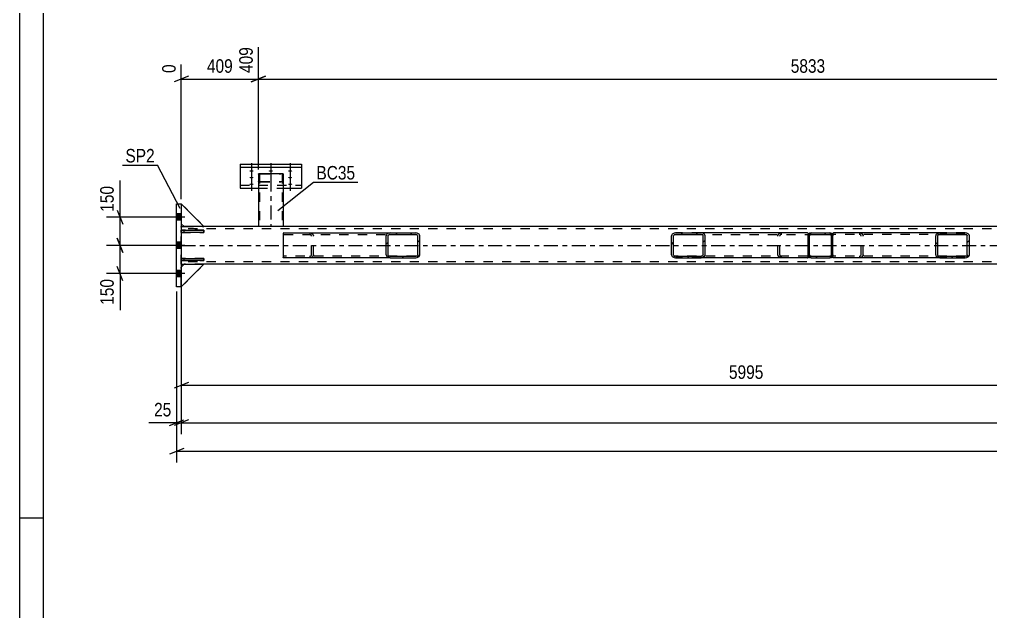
# Model space of a CAD drawing. Header units: millimetres. Extents: x -74 to 767, y -422 to 172.
# Drawn here: x -74.4 to 131.8, y -292.6 to -167 of the extents above; entities that cross this region are included whole.
import ezdxf

# ---------------------------------------------------------------- set-up
doc = ezdxf.new("R2010")
doc.units = ezdxf.units.MM
doc.linetypes.add('DXK_LINE_DOT2', pattern=[3.9198, 1.9599, -1.9599])
doc.linetypes.add('DXK_LINE_DOT3', pattern=[5.9187, 2.979, -0.9799, 0.9799, -0.9799])
doc.styles.add('Arial Narrow', font='ARIALN.TTF', dxfattribs={"height": 0.2})

# ---------------------------------------------------------------- blocks, each defined once
blk = doc.blocks.new('Unknown-389632863-1162')
at = {"color": 5, "linetype": 'Continuous'}
for p, q in [((-74.36, 172.22), (-74.36, -421.78)), ((-69.36, 167.22), (-69.36, -416.78)), ((-69.36, -272.78), (-74.36, -272.78))]:
    blk.add_line(p, q, dxfattribs=at)
blk = doc.blocks.new('Part-389632863-19065 - 19064')
at = {"linetype": 'Continuous'}
h = blk.add_hatch(dxfattribs=at)
h.set_pattern_fill('', scale=0.7, style=0, pattern_type=0)
h.set_pattern_definition([(45, (10.0791, -217.4973), (-1.57154, 1.57154), [])])
h.paths.add_polyline_path([(9.75, -217.55), (10.08, -217.5), (10.36, -217.36), (10.55, -217.15), (10.61, -216.91), (10.61, -212.91), (10.55, -212.66), (10.36, -212.45), (10.08, -212.31), (9.75, -212.27), (4.33, -212.27), (4, -212.31), (3.71, -212.45), (3.53, -212.66), (3.46, -212.91), (3.46, -216.91), (3.53, -217.15), (3.71, -217.36), (4, -217.5), (4.33, -217.55)])
h.paths.add_polyline_path([(4.16, -217.2), (4.02, -217.13), (3.93, -217.03), (3.89, -216.91), (3.89, -212.91), (3.93, -212.78), (4.02, -212.68), (4.16, -212.61), (4.33, -212.59), (9.75, -212.59), (9.91, -212.61), (10.05, -212.68), (10.15, -212.78), (10.18, -212.91), (10.18, -216.91), (10.15, -217.03), (10.05, -217.13), (9.91, -217.2), (9.75, -217.23), (4.33, -217.23)])
at = {"color": 2, "linetype": 'Continuous'}
for p, q in [((-18.22, -212.27), (-18.36, -212.29)), ((-18.36, -212.29), (-18.36, -217.5)), ((-18.22, -212.27), (4.33, -212.27)), ((4.33, -212.27), (4, -212.31)), ((4.33, -212.27), (9.75, -212.27)), ((10.08, -212.31), (9.75, -212.27)), ((3.53, -212.66), (3.46, -212.91)), ((3.46, -216.91), (3.46, -212.91)), ((3.89, -212.91), (3.93, -212.78)), ((3.89, -216.91), (3.89, -212.91)), ((4.16, -212.61), (4.33, -212.59)), ((4.33, -212.59), (9.75, -212.59)), ((9.75, -212.59), (9.91, -212.61)), ((10.15, -212.78), (10.18, -212.91)), ((10.18, -216.91), (10.18, -212.91)), ((10.61, -212.91), (10.55, -212.66)), ((10.61, -216.91), (10.61, -212.91)), ((-18.36, -217.53), (-18.36, -217.5)), ((-18.22, -217.55), (-18.36, -217.53)), ((4.33, -217.55), (-18.22, -217.55)), ((3.46, -216.91), (3.53, -217.15)), ((3.93, -217.03), (3.89, -216.91)), ((4, -217.5), (4.33, -217.55)), ((4.33, -217.23), (4.16, -217.2)), ((4.33, -217.23), (9.75, -217.23)), ((4.33, -217.55), (9.75, -217.55)), ((9.91, -217.2), (9.75, -217.23)), ((9.75, -217.55), (10.08, -217.5)), ((10.18, -216.91), (10.15, -217.03)), ((10.55, -217.15), (10.61, -216.91))]:
    blk.add_line(p, q, dxfattribs=at)
at = {"color": 7, "linetype": 'DXK_LINE_DOT2'}
for p, q in [((-12.8, -212.27), (-12.47, -212.31)), ((4.33, -212.27), (9.75, -212.27)), ((-18.36, -212.61), (-18.22, -212.59)), ((-18.22, -212.59), (9.75, -212.59)), ((-12.64, -212.61), (-12.8, -212.59)), ((-12.37, -212.91), (-12.4, -212.78)), ((-12.37, -216.91), (-12.37, -212.91)), ((-12, -212.66), (-11.94, -212.91)), ((-11.94, -216.91), (-11.94, -212.91)), ((-18.22, -217.23), (-18.36, -217.21)), ((9.75, -217.23), (-18.22, -217.23)), ((-12.8, -217.23), (-12.64, -217.2)), ((-12.47, -217.5), (-12.8, -217.55)), ((-12.4, -217.03), (-12.37, -216.91)), ((-11.94, -216.91), (-12, -217.15)), ((4.33, -217.55), (9.75, -217.55))]:
    blk.add_line(p, q, dxfattribs=at)
for centre, radius, start, end in [((-12.67, -213.08), 0.792, 31.978, 75.1661), ((-12.74, -212.99), 0.396, 31.978, 75.1661), ((-12.74, -216.82), 0.396, 284.8339, 328.022), ((-12.67, -216.73), 0.792, 284.8339, 328.022)]:
    blk.add_arc(centre, radius, start, end, dxfattribs=at)
at = {"color": 2, "linetype": 'Continuous'}
for centre, radius, start, end in [((4.2, -213.08), 0.792, 104.8339, 148.022), ((9.88, -213.08), 0.792, 31.978, 75.1661), ((4.26, -212.99), 0.396, 104.8339, 148.022), ((9.81, -212.99), 0.396, 31.978, 75.1661), ((4.2, -216.73), 0.792, 211.978, 255.1661), ((4.26, -216.82), 0.396, 211.978, 255.1661), ((9.81, -216.82), 0.396, 284.8339, 328.022), ((9.88, -216.73), 0.792, 284.8339, 328.022)]:
    blk.add_arc(centre, radius, start, end, dxfattribs=at)
blk = doc.blocks.new('Part-389632863-19074 - 19064')
at = {"linetype": 'Continuous'}
h = blk.add_hatch(dxfattribs=at)
h.set_pattern_fill('', scale=0.7, style=0, pattern_type=0)
h.set_pattern_definition([(45, (97.9124, -217.4973), (-1.57154, 1.57154), [])])
h.paths.add_polyline_path([(97.67, -217.55), (97.91, -217.5), (98.12, -217.36), (98.26, -217.15), (98.31, -216.91), (98.31, -212.91), (98.26, -212.66), (98.12, -212.45), (97.91, -212.31), (97.67, -212.27), (93.67, -212.27), (93.42, -212.31), (93.21, -212.45), (93.08, -212.66), (93.03, -212.91), (93.03, -216.91), (93.08, -217.15), (93.21, -217.36), (93.42, -217.5), (93.67, -217.55)])
h.paths.add_polyline_path([(93.55, -217.2), (93.44, -217.13), (93.37, -217.03), (93.35, -216.91), (93.35, -212.91), (93.37, -212.78), (93.44, -212.68), (93.55, -212.61), (93.67, -212.59), (97.67, -212.59), (97.79, -212.61), (97.89, -212.68), (97.96, -212.78), (97.99, -212.91), (97.99, -216.91), (97.96, -217.03), (97.89, -217.13), (97.79, -217.2), (97.67, -217.23), (93.67, -217.23)])
at = {"color": 7, "linetype": 'DXK_LINE_DOT2'}
for p, q in [((93.42, -212.31), (93.67, -212.27)), ((93.67, -212.27), (97.67, -212.27)), ((97.67, -212.27), (97.91, -212.31)), ((93.03, -212.91), (93.08, -212.66)), ((93.03, -216.91), (93.03, -212.91)), ((93.37, -212.78), (93.35, -212.91)), ((93.35, -216.91), (93.35, -212.91)), ((93.67, -212.59), (93.55, -212.61)), ((93.67, -212.59), (97.67, -212.59)), ((97.79, -212.61), (97.67, -212.59)), ((97.99, -212.91), (97.96, -212.78)), ((97.99, -216.91), (97.99, -212.91)), ((98.26, -212.66), (98.31, -212.91)), ((98.31, -216.91), (98.31, -212.91)), ((93.08, -217.15), (93.03, -216.91)), ((93.35, -216.91), (93.37, -217.03)), ((93.67, -217.55), (93.42, -217.5)), ((93.55, -217.2), (93.67, -217.23)), ((93.67, -217.23), (97.67, -217.23)), ((93.67, -217.55), (97.67, -217.55)), ((97.67, -217.23), (97.79, -217.2)), ((97.91, -217.5), (97.67, -217.55)), ((97.96, -217.03), (97.99, -216.91)), ((98.31, -216.91), (98.26, -217.15))]:
    blk.add_line(p, q, dxfattribs=at)
at = {"color": 2, "linetype": 'Continuous'}
for p, q in [((93.67, -212.27), (93.42, -212.31)), ((93.67, -212.27), (97.67, -212.27)), ((97.91, -212.31), (97.67, -212.27)), ((93.08, -212.66), (93.03, -212.91)), ((93.03, -216.91), (93.03, -212.91)), ((93.35, -212.91), (93.37, -212.78)), ((93.35, -216.91), (93.35, -212.91)), ((93.55, -212.61), (93.67, -212.59)), ((93.67, -212.59), (97.67, -212.59)), ((97.67, -212.59), (97.79, -212.61)), ((97.96, -212.78), (97.99, -212.91)), ((97.99, -216.91), (97.99, -212.91)), ((98.31, -212.91), (98.26, -212.66)), ((98.31, -216.91), (98.31, -212.91)), ((93.03, -216.91), (93.08, -217.15)), ((93.37, -217.03), (93.35, -216.91)), ((93.42, -217.5), (93.67, -217.55)), ((93.67, -217.23), (93.55, -217.2)), ((93.67, -217.23), (97.67, -217.23)), ((93.67, -217.55), (97.67, -217.55)), ((97.79, -217.2), (97.67, -217.23)), ((97.67, -217.55), (97.91, -217.5)), ((97.99, -216.91), (97.96, -217.03)), ((98.26, -217.15), (98.31, -216.91))]:
    blk.add_line(p, q, dxfattribs=at)
at = {"color": 7, "linetype": 'DXK_LINE_DOT2'}
for centre, radius, start, end in [((93.67, -212.91), 0.64, 112.5, 157.5), ((97.67, -212.91), 0.64, 22.5, 67.5), ((93.67, -212.91), 0.32, 112.5, 157.5), ((97.67, -212.91), 0.32, 22.5, 67.5), ((93.67, -216.91), 0.64, 202.5, 247.5), ((93.67, -216.91), 0.32, 202.5, 247.5), ((97.67, -216.91), 0.32, 292.5, 337.5), ((97.67, -216.91), 0.64, 292.5, 337.5)]:
    blk.add_arc(centre, radius, start, end, dxfattribs=at)
at = {"color": 2, "linetype": 'Continuous'}
for centre, radius, start, end in [((93.67, -212.91), 0.64, 112.5, 157.5), ((97.67, -212.91), 0.64, 22.5, 67.5), ((93.67, -212.91), 0.32, 112.5, 157.5), ((97.67, -212.91), 0.32, 22.5, 67.5), ((93.67, -216.91), 0.64, 202.5, 247.5), ((93.67, -216.91), 0.32, 202.5, 247.5), ((97.67, -216.91), 0.32, 292.5, 337.5), ((97.67, -216.91), 0.64, 292.5, 337.5)]:
    blk.add_arc(centre, radius, start, end, dxfattribs=at)
blk = doc.blocks.new('Part-389632863-19066 - 19064')
at = {"linetype": 'Continuous'}
h = blk.add_hatch(dxfattribs=at)
h.set_pattern_fill('', scale=0.7, style=0, pattern_type=0)
h.set_pattern_definition([(45, (126.7458, -217.4973), (-1.57154, 1.57154), [])])
h.paths.add_polyline_path([(126.41, -217.55), (126.75, -217.5), (127.03, -217.36), (127.22, -217.15), (127.28, -216.91), (127.28, -212.91), (127.22, -212.66), (127.03, -212.45), (126.75, -212.31), (126.41, -212.27), (120.99, -212.27), (120.66, -212.31), (120.38, -212.45), (120.19, -212.66), (120.13, -212.91), (120.13, -216.91), (120.19, -217.15), (120.38, -217.36), (120.66, -217.5), (120.99, -217.55)])
h.paths.add_polyline_path([(120.83, -217.2), (120.69, -217.13), (120.59, -217.03), (120.56, -216.91), (120.56, -212.91), (120.59, -212.78), (120.69, -212.68), (120.83, -212.61), (120.99, -212.59), (126.41, -212.59), (126.58, -212.61), (126.72, -212.68), (126.81, -212.78), (126.85, -212.91), (126.85, -216.91), (126.81, -217.03), (126.72, -217.13), (126.58, -217.2), (126.41, -217.23), (120.99, -217.23)])
at = {"color": 2, "linetype": 'Continuous'}
for p, q in [((98.31, -212.29), (98.44, -212.27)), ((98.31, -212.29), (98.31, -212.91)), ((120.99, -212.27), (98.44, -212.27)), ((120.99, -212.27), (120.66, -212.31)), ((120.99, -212.27), (126.41, -212.27)), ((126.75, -212.31), (126.41, -212.27)), ((120.19, -212.66), (120.13, -212.91)), ((120.13, -216.91), (120.13, -212.91)), ((120.56, -212.91), (120.59, -212.78)), ((120.56, -216.91), (120.56, -212.91)), ((120.83, -212.61), (120.99, -212.59)), ((120.99, -212.59), (126.41, -212.59)), ((126.41, -212.59), (126.58, -212.61)), ((126.81, -212.78), (126.85, -212.91)), ((126.85, -216.91), (126.85, -212.91)), ((127.28, -212.91), (127.22, -212.66)), ((127.28, -216.91), (127.28, -212.91)), ((98.31, -217.5), (98.31, -216.91)), ((98.31, -217.53), (98.31, -217.5)), ((98.44, -217.55), (98.31, -217.53)), ((120.99, -217.55), (98.44, -217.55)), ((120.13, -216.91), (120.19, -217.15)), ((120.59, -217.03), (120.56, -216.91)), ((120.66, -217.5), (120.99, -217.55)), ((120.99, -217.23), (120.83, -217.2)), ((120.99, -217.23), (126.41, -217.23)), ((120.99, -217.55), (126.41, -217.55)), ((126.58, -217.2), (126.41, -217.23)), ((126.41, -217.55), (126.75, -217.5)), ((126.85, -216.91), (126.81, -217.03)), ((127.22, -217.15), (127.28, -216.91))]:
    blk.add_line(p, q, dxfattribs=at)
at = {"color": 7, "linetype": 'DXK_LINE_DOT2'}
for p, q in [((98.31, -212.61), (98.31, -212.29)), ((103.86, -212.27), (104.2, -212.31)), ((126.41, -212.27), (120.99, -212.27)), ((98.44, -212.59), (98.31, -212.61)), ((98.31, -217.36), (98.31, -212.91)), ((126.41, -212.59), (98.44, -212.59)), ((104.03, -212.61), (103.86, -212.59)), ((104.3, -212.91), (104.26, -212.78)), ((104.3, -216.91), (104.3, -212.91)), ((104.66, -212.66), (104.73, -212.91)), ((104.73, -216.91), (104.73, -212.91)), ((98.44, -217.23), (98.31, -217.21)), ((126.41, -217.23), (98.44, -217.23)), ((103.86, -217.23), (104.03, -217.2)), ((104.2, -217.5), (103.86, -217.55)), ((104.26, -217.03), (104.3, -216.91)), ((104.73, -216.91), (104.66, -217.15)), ((126.41, -217.55), (120.99, -217.55))]:
    blk.add_line(p, q, dxfattribs=at)
for centre, radius, start, end in [((103.99, -213.08), 0.792, 31.9779, 75.1661), ((103.93, -212.99), 0.396, 31.9779, 75.1661), ((103.93, -216.82), 0.396, 284.8339, 328.0221), ((103.99, -216.73), 0.792, 284.8339, 328.0221)]:
    blk.add_arc(centre, radius, start, end, dxfattribs=at)
at = {"color": 2, "linetype": 'Continuous'}
for centre, radius, start, end in [((120.87, -213.08), 0.792, 104.8339, 148.0221), ((126.54, -213.08), 0.792, 31.9779, 75.1661), ((120.93, -212.99), 0.396, 104.8339, 148.0221), ((126.48, -212.99), 0.396, 31.9779, 75.1661), ((120.87, -216.73), 0.792, 211.9779, 255.1661), ((120.93, -216.82), 0.396, 211.9779, 255.1661), ((126.48, -216.82), 0.396, 284.8339, 328.0221), ((126.54, -216.73), 0.792, 284.8339, 328.0221)]:
    blk.add_arc(centre, radius, start, end, dxfattribs=at)
blk = doc.blocks.new('Part-389632863-19084 - 19064')
at = {"linetype": 'Continuous'}
h = blk.add_hatch(dxfattribs=at)
h.set_pattern_fill('', scale=0.7, style=0, pattern_type=0)
h.set_pattern_definition([(45, (70.6726, -217.4973), (-1.57154, 1.57154), [])])
h.paths.add_polyline_path([(70.34, -217.55), (70.67, -217.5), (70.95, -217.36), (71.14, -217.15), (71.21, -216.91), (71.21, -212.91), (71.14, -212.66), (70.95, -212.45), (70.67, -212.31), (70.34, -212.27), (64.92, -212.27), (64.59, -212.31), (64.31, -212.45), (64.12, -212.66), (64.05, -212.91), (64.05, -216.91), (64.12, -217.15), (64.31, -217.36), (64.59, -217.5), (64.92, -217.55)])
h.paths.add_polyline_path([(64.75, -217.2), (64.61, -217.13), (64.52, -217.03), (64.49, -216.91), (64.49, -212.91), (64.52, -212.78), (64.61, -212.68), (64.75, -212.61), (64.92, -212.59), (70.34, -212.59), (70.51, -212.61), (70.65, -212.68), (70.74, -212.78), (70.77, -212.91), (70.77, -216.91), (70.74, -217.03), (70.65, -217.13), (70.51, -217.2), (70.34, -217.23), (64.92, -217.23)])
at = {"color": 2, "linetype": 'Continuous'}
for p, q in [((64.92, -212.27), (64.59, -212.31)), ((64.92, -212.27), (70.34, -212.27)), ((92.89, -212.27), (70.34, -212.27)), ((70.67, -212.31), (70.34, -212.27)), ((92.89, -212.27), (93.03, -212.29)), ((93.03, -212.29), (93.03, -212.31)), ((93.03, -212.31), (93.03, -212.45)), ((64.12, -212.66), (64.05, -212.91)), ((64.05, -216.91), (64.05, -212.91)), ((64.49, -212.91), (64.52, -212.78)), ((64.49, -216.91), (64.49, -212.91)), ((64.75, -212.61), (64.92, -212.59)), ((64.92, -212.59), (70.34, -212.59)), ((70.34, -212.59), (70.51, -212.61)), ((70.74, -212.78), (70.77, -212.91)), ((70.77, -216.91), (70.77, -212.91)), ((71.21, -212.91), (71.14, -212.66)), ((71.21, -216.91), (71.21, -212.91)), ((93.03, -212.45), (93.03, -212.91)), ((64.05, -216.91), (64.12, -217.15)), ((64.52, -217.03), (64.49, -216.91)), ((64.59, -217.5), (64.92, -217.55)), ((64.92, -217.23), (64.75, -217.2)), ((64.92, -217.23), (70.34, -217.23)), ((64.92, -217.55), (70.34, -217.55)), ((70.51, -217.2), (70.34, -217.23)), ((70.34, -217.55), (70.67, -217.5)), ((92.89, -217.55), (70.34, -217.55)), ((70.77, -216.91), (70.74, -217.03)), ((71.14, -217.15), (71.21, -216.91)), ((92.89, -217.55), (93.03, -217.53)), ((93.03, -217.53), (93.03, -216.91))]:
    blk.add_line(p, q, dxfattribs=at)
at = {"color": 7, "linetype": 'DXK_LINE_DOT2'}
for p, q in [((70.34, -212.27), (64.92, -212.27)), ((87.14, -212.31), (87.47, -212.27)), ((93.03, -212.29), (93.03, -212.29)), ((64.92, -212.59), (92.89, -212.59)), ((86.6, -212.91), (86.67, -212.66)), ((86.6, -216.91), (86.6, -212.91)), ((87.07, -212.78), (87.04, -212.91)), ((87.04, -216.91), (87.04, -212.91)), ((87.47, -212.59), (87.31, -212.61)), ((92.89, -212.59), (93.03, -212.61)), ((93.03, -212.45), (93.03, -212.61)), ((93.03, -216.91), (93.03, -212.66)), ((92.89, -217.23), (64.92, -217.23)), ((70.34, -217.55), (64.92, -217.55)), ((86.67, -217.15), (86.6, -216.91)), ((87.04, -216.91), (87.07, -217.03)), ((87.47, -217.55), (87.14, -217.5)), ((87.31, -217.2), (87.47, -217.23)), ((92.89, -217.23), (93.03, -217.21))]:
    blk.add_line(p, q, dxfattribs=at)
at = {"color": 2, "linetype": 'Continuous'}
for centre, radius, start, end in [((64.79, -213.08), 0.792, 104.8339, 148.022), ((70.47, -213.08), 0.792, 31.978, 75.1661), ((64.86, -212.99), 0.396, 104.8339, 148.022), ((70.41, -212.99), 0.396, 31.978, 75.1661), ((64.79, -216.73), 0.792, 211.978, 255.1661), ((64.86, -216.82), 0.396, 211.978, 255.1661), ((70.41, -216.82), 0.396, 284.8339, 328.022), ((70.47, -216.73), 0.792, 284.8339, 328.022)]:
    blk.add_arc(centre, radius, start, end, dxfattribs=at)
at = {"color": 7, "linetype": 'DXK_LINE_DOT2'}
for centre, radius, start, end in [((87.34, -213.08), 0.792, 104.8339, 148.022), ((87.41, -212.99), 0.396, 104.8339, 148.022), ((87.34, -216.73), 0.792, 211.978, 255.1661), ((87.41, -216.82), 0.396, 211.978, 255.1661)]:
    blk.add_arc(centre, radius, start, end, dxfattribs=at)
blk = doc.blocks.new('Part-389632863-19151 - 19064')
at = {"color": 2, "linetype": 'Continuous'}
for p, q in [((-40, -210.91), (-39.4, -210.91)), ((570.97, -210.91), (-35.2, -210.91)), ((-40, -218.91), (-39.4, -218.91)), ((210.33, -218.91), (-35.2, -218.91))]:
    blk.add_line(p, q, dxfattribs=at)
at = {"color": 7, "linetype": 'DXK_LINE_DOT2'}
for p, q in [((-40, -218.91), (-40, -210.91)), ((570.97, -211.39), (-40, -211.39)), ((-35.2, -210.91), (-39.4, -210.91)), ((570.97, -218.43), (-40, -218.43)), ((-35.2, -218.91), (-39.4, -218.91))]:
    blk.add_line(p, q, dxfattribs=at)
at = {"color": 7, "linetype": 'DXK_LINE_DOT3'}
blk.add_line((-40, -214.91), (570.97, -214.91), dxfattribs=at)
blk = doc.blocks.new('Part-389632863-19091 - 19064')
at = {"color": 2, "linetype": 'Continuous'}
for p, q in [((-41, -223.71), (-41, -206.11)), ((-41, -206.11), (-40, -206.11)), ((-40, -206.11), (-40, -223.71)), ((-40, -223.71), (-41, -223.71))]:
    blk.add_line(p, q, dxfattribs=at)
blk = doc.blocks.new('Part-389632863-19103 - 19064')
at = {"color": 7, "linetype": 'DXK_LINE_DOT2'}
for p, q in [((-35.2, -211.67), (-40, -211.67)), ((-40, -211.67), (-40, -212.15)), ((-40, -212.15), (-35.2, -212.15)), ((-39.4, -212.15), (-39.4, -211.67)), ((-35.2, -212.15), (-35.2, -211.67))]:
    blk.add_line(p, q, dxfattribs=at)
blk = doc.blocks.new('Part-389632863-19104 - 19064')
at = {"color": 7, "linetype": 'DXK_LINE_DOT2'}
for p, q in [((-35.2, -217.67), (-40, -217.67)), ((-40, -217.67), (-40, -218.15)), ((-40, -218.15), (-35.2, -218.15)), ((-39.4, -218.15), (-39.4, -217.67)), ((-35.2, -218.15), (-35.2, -217.67))]:
    blk.add_line(p, q, dxfattribs=at)
blk = doc.blocks.new('Part-389632863-19105 - 19064')
at = {"color": 2, "linetype": 'Continuous'}
for p, q in [((-40, -211.67), (-35.2, -211.67)), ((-40, -212.15), (-40, -211.67)), ((-35.2, -212.15), (-40, -212.15)), ((-35.2, -211.67), (-35.2, -212.15))]:
    blk.add_line(p, q, dxfattribs=at)
at = {"color": 7, "linetype": 'DXK_LINE_DOT2'}
blk.add_line((-39.4, -212.15), (-39.4, -211.67), dxfattribs=at)
blk = doc.blocks.new('Part-389632863-19106 - 19064')
at = {"color": 2, "linetype": 'Continuous'}
for p, q in [((-40, -217.67), (-35.2, -217.67)), ((-40, -218.15), (-40, -217.67)), ((-35.2, -218.15), (-40, -218.15)), ((-35.2, -217.67), (-35.2, -218.15))]:
    blk.add_line(p, q, dxfattribs=at)
at = {"color": 7, "linetype": 'DXK_LINE_DOT2'}
blk.add_line((-39.4, -218.15), (-39.4, -217.67), dxfattribs=at)
blk = doc.blocks.new('Part-389632863-19107 - 19064')
at = {"color": 7, "linetype": 'DXK_LINE_DOT2'}
for p, q in [((-40, -219.51), (-39.4, -218.91)), ((-35.2, -218.91), (-40, -223.71)), ((-40, -223.71), (-40, -219.51)), ((-39.4, -218.91), (-35.2, -218.91))]:
    blk.add_line(p, q, dxfattribs=at)
blk = doc.blocks.new('Part-389632863-19108 - 19064')
at = {"color": 2, "linetype": 'Continuous'}
for p, q in [((-40, -219.51), (-39.4, -218.91)), ((-35.2, -218.91), (-40, -223.71)), ((-39.4, -218.91), (-35.2, -218.91))]:
    blk.add_line(p, q, dxfattribs=at)
at = {"color": 7, "linetype": 'DXK_LINE_DOT2'}
blk.add_line((-40, -223.71), (-40, -219.51), dxfattribs=at)
blk = doc.blocks.new('Part-389632863-19109 - 19064')
at = {"color": 7, "linetype": 'DXK_LINE_DOT2'}
for p, q in [((-40, -219.51), (-39.4, -218.91)), ((-35.2, -218.91), (-40, -223.71)), ((-40, -223.71), (-40, -219.51)), ((-39.4, -218.91), (-35.2, -218.91))]:
    blk.add_line(p, q, dxfattribs=at)
blk = doc.blocks.new('Part-389632863-19110 - 19064')
at = {"color": 7, "linetype": 'DXK_LINE_DOT2'}
for p, q in [((-35.2, -210.91), (-40, -206.11)), ((-40, -206.11), (-40, -210.31)), ((-40, -210.31), (-39.4, -210.91)), ((-39.4, -210.91), (-35.2, -210.91))]:
    blk.add_line(p, q, dxfattribs=at)
blk = doc.blocks.new('Part-389632863-19111 - 19064')
at = {"color": 2, "linetype": 'Continuous'}
for p, q in [((-35.2, -210.91), (-40, -206.11)), ((-40, -210.31), (-39.4, -210.91)), ((-35.2, -210.91), (-39.4, -210.91))]:
    blk.add_line(p, q, dxfattribs=at)
at = {"color": 7, "linetype": 'DXK_LINE_DOT2'}
blk.add_line((-40, -206.11), (-40, -210.31), dxfattribs=at)
blk = doc.blocks.new('Part-389632863-19112 - 19064')
at = {"color": 7, "linetype": 'DXK_LINE_DOT2'}
for p, q in [((-35.2, -210.91), (-40, -206.11)), ((-40, -206.11), (-40, -210.31)), ((-40, -210.31), (-39.4, -210.91)), ((-39.4, -210.91), (-35.2, -210.91))]:
    blk.add_line(p, q, dxfattribs=at)
blk = doc.blocks.new('Part-389632863-19119 - 19064')
at = {"color": 2, "linetype": 'Continuous'}
for p, q in [((-23.64, -199.79), (-23.6, -199.73)), ((-23.64, -199.79), (-23.64, -210.91)), ((-23.6, -199.73), (-23.5, -199.68)), ((-23.5, -199.68), (-23.34, -199.64)), ((-23.34, -199.64), (-23.16, -199.63)), ((-23.16, -199.63), (-18.84, -199.63)), ((-18.84, -199.63), (-18.66, -199.64)), ((-18.66, -199.64), (-18.5, -199.68)), ((-18.5, -199.68), (-18.4, -199.73)), ((-18.4, -199.73), (-18.36, -199.79)), ((-18.36, -199.79), (-18.36, -210.91))]:
    blk.add_line(p, q, dxfattribs=at)
at = {"color": 7, "linetype": 'DXK_LINE_DOT2'}
for p, q in [((-23.38, -199.76), (-23.4, -199.79)), ((-23.4, -199.79), (-23.4, -210.91)), ((-23.33, -199.74), (-23.38, -199.76)), ((-23.25, -199.72), (-23.33, -199.74)), ((-23.16, -199.71), (-23.25, -199.72)), ((-23.16, -199.71), (-18.84, -199.71)), ((-18.75, -199.72), (-18.84, -199.71)), ((-18.67, -199.74), (-18.75, -199.72)), ((-18.62, -199.76), (-18.67, -199.74)), ((-18.6, -199.79), (-18.62, -199.76)), ((-18.6, -199.79), (-18.6, -210.91)), ((-23.6, -201.33), (-23.64, -201.27)), ((-23.5, -201.39), (-23.6, -201.33)), ((-23.34, -201.42), (-23.5, -201.39)), ((-23.4, -201.27), (-23.38, -201.3)), ((-23.38, -201.3), (-23.33, -201.33)), ((-23.16, -201.44), (-23.34, -201.42)), ((-23.33, -201.33), (-23.25, -201.35)), ((-23.25, -201.35), (-23.16, -201.35)), ((-23.16, -201.35), (-18.84, -201.35)), ((-23.16, -201.44), (-18.84, -201.44)), ((-18.84, -201.35), (-18.75, -201.35)), ((-18.66, -201.42), (-18.84, -201.44)), ((-18.75, -201.35), (-18.67, -201.33)), ((-18.67, -201.33), (-18.66, -201.32)), ((-18.66, -201.32), (-18.62, -201.3)), ((-18.5, -201.39), (-18.66, -201.42)), ((-18.62, -201.3), (-18.6, -201.27)), ((-18.4, -201.33), (-18.5, -201.39)), ((-18.36, -201.27), (-18.4, -201.33)), ((-18.36, -210.91), (-23.64, -210.91))]:
    blk.add_line(p, q, dxfattribs=at)
at = {"color": 7, "linetype": 'DXK_LINE_DOT3'}
blk.add_line((-21, -200.53), (-21, -210.91), dxfattribs=at)
blk = doc.blocks.new('Part-389632863-19120 - 19064')
at = {"color": 2, "linetype": 'Continuous'}
for p, q in [((-27.5, -197.71), (-14.5, -197.71)), ((-27.5, -197.71), (-27.5, -202.76)), ((-14.5, -197.71), (-14.5, -202.76)), ((-27.5, -198.31), (-14.5, -198.31)), ((-27.5, -202.76), (-23.64, -202.76)), ((-18.36, -202.76), (-14.5, -202.76))]:
    blk.add_line(p, q, dxfattribs=at)
at = {"color": 7, "linetype": 'DXK_LINE_DOT2'}
for p, q in [((-27.5, -202.15), (-14.5, -202.15)), ((-23.64, -202.76), (-18.36, -202.76))]:
    blk.add_line(p, q, dxfattribs=at)
blk = doc.blocks.new('Bolt-389632863-19187 - 19064')
at = {"linetype": 'Continuous'}
for points in [[(-41, -208.25), (-41, -209.57), (-40, -209.57), (-40, -208.25)], [(-41, -208.25), (-41, -209.57), (-40, -209.57), (-40, -208.25)], [(-41, -208.25), (-41, -209.57), (-40, -209.57), (-40, -208.25)], [(-41, -208.25), (-41, -209.57), (-40, -209.57), (-40, -208.25)], [(-41, -214.25), (-41, -215.57), (-40, -215.57), (-40, -214.25)], [(-41, -214.25), (-41, -215.57), (-40, -215.57), (-40, -214.25)], [(-41, -220.25), (-41, -221.57), (-40, -221.57), (-40, -220.25)], [(-41, -220.25), (-41, -221.57), (-40, -221.57), (-40, -220.25)], [(-41, -220.25), (-41, -221.57), (-40, -221.57), (-40, -220.25)], [(-41, -220.25), (-41, -221.57), (-40, -221.57), (-40, -220.25)]]:
    blk.add_hatch(color=1, dxfattribs=at).paths.add_polyline_path(points)
at = {"color": 1, "linetype": 'Continuous'}
for p, q in [((-39.24, -208.91), (-44, -208.91)), ((-39.24, -208.91), (-44, -208.91)), ((-39.24, -208.91), (-44, -208.91)), ((-39.24, -208.91), (-44, -208.91)), ((-40, -208.25), (-41, -208.25)), ((-40, -208.25), (-41, -208.25)), ((-40, -208.25), (-41, -208.25)), ((-40, -208.25), (-41, -208.25)), ((-40, -209.57), (-41, -209.57)), ((-40, -209.57), (-41, -209.57)), ((-40, -209.57), (-41, -209.57)), ((-40, -209.57), (-41, -209.57)), ((-40, -214.25), (-41, -214.25)), ((-40, -214.25), (-41, -214.25)), ((-39.24, -214.91), (-44, -214.91)), ((-39.24, -214.91), (-44, -214.91)), ((-40, -215.57), (-41, -215.57)), ((-40, -215.57), (-41, -215.57)), ((-40, -220.25), (-41, -220.25)), ((-40, -220.25), (-41, -220.25)), ((-40, -220.25), (-41, -220.25)), ((-40, -220.25), (-41, -220.25)), ((-39.24, -220.91), (-44, -220.91)), ((-39.24, -220.91), (-44, -220.91)), ((-39.24, -220.91), (-44, -220.91)), ((-39.24, -220.91), (-44, -220.91)), ((-40, -221.57), (-41, -221.57)), ((-40, -221.57), (-41, -221.57)), ((-40, -221.57), (-41, -221.57)), ((-40, -221.57), (-41, -221.57))]:
    blk.add_line(p, q, dxfattribs=at)
blk = doc.blocks.new('Bolt-389632863-19192 - 19064')
at = {"linetype": 'Continuous'}
for points in [[(-25.1, -198.98), (-25.01, -198.98), (-24.92, -198.99), (-24.84, -199.01), (-24.77, -199.03), (-24.72, -199.06), (-24.68, -199.08), (-24.66, -199.11), (-24.66, -199.15), (-24.68, -199.18), (-24.72, -199.21), (-24.77, -199.23), (-24.84, -199.25), (-24.92, -199.27), (-25.01, -199.28), (-25.1, -199.28), (-25.19, -199.28), (-25.28, -199.27), (-25.36, -199.25), (-25.43, -199.23), (-25.48, -199.21), (-25.52, -199.18), (-25.54, -199.15), (-25.54, -199.11), (-25.52, -199.08), (-25.48, -199.06), (-25.43, -199.03), (-25.36, -199.01), (-25.28, -198.99), (-25.19, -198.98)], [(-21, -198.98), (-20.91, -198.98), (-20.82, -198.99), (-20.74, -199.01), (-20.67, -199.03), (-20.62, -199.06), (-20.58, -199.08), (-20.56, -199.11), (-20.56, -199.15), (-20.58, -199.18), (-20.62, -199.21), (-20.67, -199.23), (-20.74, -199.25), (-20.82, -199.27), (-20.91, -199.28), (-21, -199.28), (-21.09, -199.28), (-21.18, -199.27), (-21.26, -199.25), (-21.33, -199.23), (-21.38, -199.21), (-21.42, -199.18), (-21.44, -199.15), (-21.44, -199.11), (-21.42, -199.08), (-21.38, -199.06), (-21.33, -199.03), (-21.26, -199.01), (-21.18, -198.99), (-21.09, -198.98)], [(-16.9, -198.98), (-16.81, -198.98), (-16.72, -198.99), (-16.64, -199.01), (-16.57, -199.03), (-16.52, -199.06), (-16.48, -199.08), (-16.46, -199.11), (-16.46, -199.15), (-16.48, -199.18), (-16.52, -199.21), (-16.57, -199.23), (-16.64, -199.25), (-16.72, -199.27), (-16.81, -199.28), (-16.9, -199.28), (-16.99, -199.28), (-17.08, -199.27), (-17.16, -199.25), (-17.23, -199.23), (-17.28, -199.21), (-17.32, -199.18), (-17.34, -199.15), (-17.34, -199.11), (-17.32, -199.08), (-17.28, -199.06), (-17.23, -199.03), (-17.16, -199.01), (-17.08, -198.99), (-16.99, -198.98)], [(-25.1, -200.38), (-25.01, -200.39), (-24.92, -200.4), (-24.84, -200.41), (-24.77, -200.43), (-24.72, -200.46), (-24.68, -200.49), (-24.66, -200.52), (-24.66, -200.55), (-24.68, -200.58), (-24.72, -200.61), (-24.77, -200.63), (-24.84, -200.65), (-24.92, -200.67), (-25.01, -200.68), (-25.1, -200.68), (-25.19, -200.68), (-25.28, -200.67), (-25.36, -200.65), (-25.43, -200.63), (-25.48, -200.61), (-25.52, -200.58), (-25.54, -200.55), (-25.54, -200.52), (-25.52, -200.49), (-25.48, -200.46), (-25.43, -200.43), (-25.36, -200.41), (-25.28, -200.4), (-25.19, -200.39)], [(-25.1, -201.78), (-25.01, -201.79), (-24.92, -201.8), (-24.84, -201.81), (-24.77, -201.83), (-24.72, -201.86), (-24.68, -201.89), (-24.66, -201.92), (-24.66, -201.95), (-24.68, -201.98), (-24.72, -202.01), (-24.77, -202.04), (-24.84, -202.06), (-24.92, -202.07), (-25.01, -202.08), (-25.1, -202.09), (-25.19, -202.08), (-25.28, -202.07), (-25.36, -202.06), (-25.43, -202.04), (-25.48, -202.01), (-25.52, -201.98), (-25.54, -201.95), (-25.54, -201.92), (-25.52, -201.89), (-25.48, -201.86), (-25.43, -201.83), (-25.36, -201.81), (-25.28, -201.8), (-25.19, -201.79)], [(-16.9, -200.38), (-16.81, -200.39), (-16.72, -200.4), (-16.64, -200.41), (-16.57, -200.43), (-16.52, -200.46), (-16.48, -200.49), (-16.46, -200.52), (-16.46, -200.55), (-16.48, -200.58), (-16.52, -200.61), (-16.57, -200.63), (-16.64, -200.65), (-16.72, -200.67), (-16.81, -200.68), (-16.9, -200.68), (-16.99, -200.68), (-17.08, -200.67), (-17.16, -200.65), (-17.23, -200.63), (-17.28, -200.61), (-17.32, -200.58), (-17.34, -200.55), (-17.34, -200.52), (-17.32, -200.49), (-17.28, -200.46), (-17.23, -200.43), (-17.16, -200.41), (-17.08, -200.4), (-16.99, -200.39)], [(-16.9, -201.78), (-16.81, -201.79), (-16.72, -201.8), (-16.64, -201.81), (-16.57, -201.83), (-16.52, -201.86), (-16.48, -201.89), (-16.46, -201.92), (-16.46, -201.95), (-16.48, -201.98), (-16.52, -202.01), (-16.57, -202.04), (-16.64, -202.06), (-16.72, -202.07), (-16.81, -202.08), (-16.9, -202.09), (-16.99, -202.08), (-17.08, -202.07), (-17.16, -202.06), (-17.23, -202.04), (-17.28, -202.01), (-17.32, -201.98), (-17.34, -201.95), (-17.34, -201.92), (-17.32, -201.89), (-17.28, -201.86), (-17.23, -201.83), (-17.16, -201.81), (-17.08, -201.8), (-16.99, -201.79)]]:
    blk.add_hatch(color=1, dxfattribs=at).paths.add_polyline_path(points)
at = {"color": 1, "linetype": 'Continuous'}
for p, q in [((-25.1, -197.44), (-25.1, -200.56)), ((-21, -197.44), (-21, -200.56)), ((-16.9, -197.44), (-16.9, -200.56)), ((-25.1, -198.84), (-25.1, -201.96)), ((-16.9, -198.84), (-16.9, -201.96)), ((-25.1, -200.24), (-25.1, -203.36)), ((-16.9, -200.24), (-16.9, -203.36))]:
    blk.add_line(p, q, dxfattribs=at)
at = {"color": 1, "linetype": 'DXK_LINE_DOT2'}
blk.add_line((-21, -200.24), (-21, -203.36), dxfattribs=at)
blk = doc.blocks.new('StraightDimension-389632863-20833 - 19064')
at = {"color": 7, "linetype": 'Continuous'}
for p, q in [((-23.64, -198.79), (-23.64, -172.85)), ((-40, -205.11), (-40, -176.51)), ((-38.5, -179.03), (-41.5, -180.23)), ((-25.14, -180.23), (-22.14, -179.03)), ((-40, -179.63), (-23.64, -179.63))]:
    blk.add_line(p, q, dxfattribs=at)
at = {"color": 0}
blk.add_wipeout([(-28.48, -178.88), (-28.48, -174.68), (-35.16, -174.68), (-35.16, -178.88)], dxfattribs=at)
at = {"color": 0, "linetype": 'Continuous'}
blk.add_wipeout([(-40.6, -175.91), (-44.8, -175.91), (-44.8, -178.93), (-40.6, -178.93)], dxfattribs=at)
at = {"color": 3, "linetype": 'Continuous', "style": 'Arial Narrow'}
blk.add_text('0', height=2.86, rotation=90.0002, dxfattribs=at).set_placement((-41.2, -178.33))
at = {"color": 0, "linetype": 'Continuous'}
blk.add_wipeout([(-24.24, -172.25), (-28.44, -172.25), (-28.44, -178.93), (-24.24, -178.93)], dxfattribs=at)
at = {"color": 3, "linetype": 'Continuous', "style": 'Arial Narrow'}
blk.add_text('409', height=2.863, rotation=90.0002, dxfattribs=at).set_placement((-24.84, -178.33))
at = {"color": 3, "style": 'Arial Narrow'}
blk.add_text('409', height=2.863, dxfattribs=at).set_placement((-34.56, -178.28))
blk = doc.blocks.new('StraightDimension-389632863-42458 - 19064')
at = {"color": 7, "linetype": 'Continuous'}
for p, q in [((-53.6, -207.41), (-52.4, -210.41)), ((-44, -208.91), (-55.85, -208.91)), ((-53, -214.91), (-53, -208.91)), ((-52.4, -216.41), (-53.6, -213.41)), ((-44, -214.91), (-55.85, -214.91))]:
    blk.add_line(p, q, dxfattribs=at)
at = {"color": 0}
blk.add_wipeout([(-53.75, -201.7), (-57.95, -201.7), (-57.95, -208.38), (-53.75, -208.38)], dxfattribs=at)
at = {"color": 7, "linetype": 'Continuous'}
blk.add_line((-53, -208.91), (-53, -201.17), dxfattribs=at)
blk.add_line((-53, -208.91), (-53, -201.17), dxfattribs=at)
at = {"color": 3, "style": 'Arial Narrow'}
blk.add_text('150', height=2.863, rotation=90.0002, dxfattribs=at).set_placement((-54.35, -207.78))
blk = doc.blocks.new('StraightDimension-389632863-24573 - 19064')
at = {"color": 7, "linetype": 'Continuous'}
for p, q in [((-41, -224.71), (-41, -254.95)), ((-40, -224.71), (-40, -254.95)), ((-42.5, -253.15), (-39.5, -251.95)), ((-38.5, -251.95), (-41.5, -253.15)), ((-41, -252.55), (-40, -252.55))]:
    blk.add_line(p, q, dxfattribs=at)
at = {"color": 0}
blk.add_wipeout([(-41.52, -251.8), (-41.52, -247.6), (-46.38, -247.6), (-46.38, -251.8)], dxfattribs=at)
at = {"color": 7, "linetype": 'Continuous'}
blk.add_line((-41, -252.55), (-46.91, -252.55), dxfattribs=at)
blk.add_line((-41, -252.55), (-46.91, -252.55), dxfattribs=at)
at = {"color": 3, "style": 'Arial Narrow'}
blk.add_text('25', height=2.863, dxfattribs=at).set_placement((-45.78, -251.2))
blk = doc.blocks.new('StraightDimension-389632863-20832 - 19064')
at = {"color": 7, "linetype": 'Continuous'}
for p, q in [((-23.64, -198.79), (-23.64, -172.85)), ((-22.14, -179.03), (-25.14, -180.23)), ((-23.64, -179.63), (209.69, -179.63))]:
    blk.add_line(p, q, dxfattribs=at)
at = {"color": 0}
blk.add_wipeout([(97.28, -178.88), (97.28, -174.68), (88.77, -174.68), (88.77, -178.88)], dxfattribs=at)
at = {"color": 3, "style": 'Arial Narrow'}
blk.add_text('5833', height=2.863, dxfattribs=at).set_placement((89.37, -178.28))
blk = doc.blocks.new('StraightDimension-389632863-21626 - 19064')
at = {"color": 7, "linetype": 'Continuous'}
for p, q in [((-40, -219.91), (-40, -246.98)), ((-38.5, -243.98), (-41.5, -245.18)), ((-40, -244.58), (199.81, -244.58))]:
    blk.add_line(p, q, dxfattribs=at)
at = {"color": 0}
blk.add_wipeout([(84.16, -243.83), (84.16, -239.63), (75.65, -239.63), (75.65, -243.83)], dxfattribs=at)
at = {"color": 3, "style": 'Arial Narrow'}
blk.add_text('5995', height=2.863, dxfattribs=at).set_placement((76.25, -243.23))
blk = doc.blocks.new('StraightDimension-389632863-24572 - 19064')
at = {"color": 7, "linetype": 'Continuous'}
for p, q in [((-40, -224.71), (-40, -254.95)), ((-38.5, -251.95), (-41.5, -253.15)), ((-40, -252.55), (581.87, -252.55))]:
    blk.add_line(p, q, dxfattribs=at)
blk = doc.blocks.new('StraightDimension-389632863-24638 - 19064')
at = {"color": 7, "linetype": 'Continuous'}
for p, q in [((-41, -224.71), (-41, -260.99)), ((-39.5, -257.99), (-42.5, -259.19)), ((-41, -258.59), (582.87, -258.59))]:
    blk.add_line(p, q, dxfattribs=at)
blk = doc.blocks.new('StraightDimension-389632863-42459 - 19064')
at = {"color": 7, "linetype": 'Continuous'}
for p, q in [((-53.6, -213.41), (-52.4, -216.41)), ((-44, -214.91), (-55.85, -214.91)), ((-53, -220.91), (-53, -214.91)), ((-52.4, -222.41), (-53.6, -219.41)), ((-44, -220.91), (-55.85, -220.91))]:
    blk.add_line(p, q, dxfattribs=at)
at = {"color": 0}
blk.add_wipeout([(-53.75, -221.43), (-57.95, -221.43), (-57.95, -228.12), (-53.75, -228.12)], dxfattribs=at)
at = {"color": 7, "linetype": 'Continuous'}
blk.add_line((-53, -220.91), (-53, -228.64), dxfattribs=at)
blk.add_line((-53, -220.91), (-53, -228.64), dxfattribs=at)
at = {"color": 3, "style": 'Arial Narrow'}
blk.add_text('150', height=2.863, rotation=90.0002, dxfattribs=at).set_placement((-54.35, -227.52))
blk = doc.blocks.new('Mark-389632863-21061 - 19064')
at = {"color": 0}
blk.add_wipeout([(-45.65, -197.31), (-45.65, -194.31), (-51.86, -194.31), (-51.86, -197.31)], dxfattribs=at)
blk.add_wipeout([(-45.65, -197.31), (-45.65, -194.31), (-51.86, -194.31), (-51.86, -197.31)], dxfattribs=at)
at = {"color": 30, "linetype": 'Continuous'}
for p in [(-52.46, -197.91), (-40.27, -207.08)]:
    blk.add_line(p, (-45.05, -197.91), dxfattribs=at)
at = {"color": 3, "style": 'Arial Narrow'}
blk.add_text('SP2', height=2.863, dxfattribs=at).set_placement((-51.86, -197.31))
blk = doc.blocks.new('Mark-389632863-21070 - 19064')
at = {"color": 0}
blk.add_wipeout([(-3.1, -200.93), (-3.1, -197.93), (-11.32, -197.93), (-11.32, -200.93)], dxfattribs=at)
blk.add_wipeout([(-3.1, -200.93), (-3.1, -197.93), (-11.32, -197.93), (-11.32, -200.93)], dxfattribs=at)
at = {"color": 30, "linetype": 'Continuous'}
for p, q in [((-19.5, -207.48), (-11.92, -201.53)), ((-11.92, -201.53), (-2.5, -201.53))]:
    blk.add_line(p, q, dxfattribs=at)
at = {"color": 3, "style": 'Arial Narrow'}
blk.add_text('BC35', height=2.863, dxfattribs=at).set_placement((-11.32, -200.93))

msp = doc.modelspace()

# ---------------------------------------------------------------- block references
for name in ['Unknown-389632863-1162', 'Part-389632863-19120 - 19064', 'Bolt-389632863-19192 - 19064', 'Part-389632863-19119 - 19064', 'Part-389632863-19091 - 19064', 'Part-389632863-19110 - 19064', 'Part-389632863-19111 - 19064', 'Part-389632863-19112 - 19064', 'Bolt-389632863-19187 - 19064', 'Part-389632863-19151 - 19064', 'Part-389632863-19103 - 19064', 'Part-389632863-19105 - 19064', 'Part-389632863-19065 - 19064', 'Part-389632863-19084 - 19064', 'Part-389632863-19074 - 19064', 'Part-389632863-19066 - 19064', 'Part-389632863-19104 - 19064', 'Part-389632863-19106 - 19064', 'Part-389632863-19107 - 19064', 'Part-389632863-19108 - 19064', 'Part-389632863-19109 - 19064']:
    msp.add_blockref(name, (0, 0))

# ---------------------------------------------------------------- next in the draw order: block references
for name in ['StraightDimension-389632863-20833 - 19064', 'StraightDimension-389632863-24573 - 19064']:
    msp.add_blockref(name, (0, 0))

# ---------------------------------------------------------------- next in the draw order: block references
for name in ['StraightDimension-389632863-20832 - 19064', 'StraightDimension-389632863-42458 - 19064', 'StraightDimension-389632863-21626 - 19064']:
    msp.add_blockref(name, (0, 0))

# ---------------------------------------------------------------- next in the draw order: block references
for name in ['Mark-389632863-21061 - 19064', 'Mark-389632863-21070 - 19064', 'StraightDimension-389632863-42459 - 19064', 'StraightDimension-389632863-24572 - 19064']:
    msp.add_blockref(name, (0, 0))

# ---------------------------------------------------------------- next in the draw order: block references
msp.add_blockref('StraightDimension-389632863-24638 - 19064', (0, 0))

doc.saveas('drawing.dxf')
